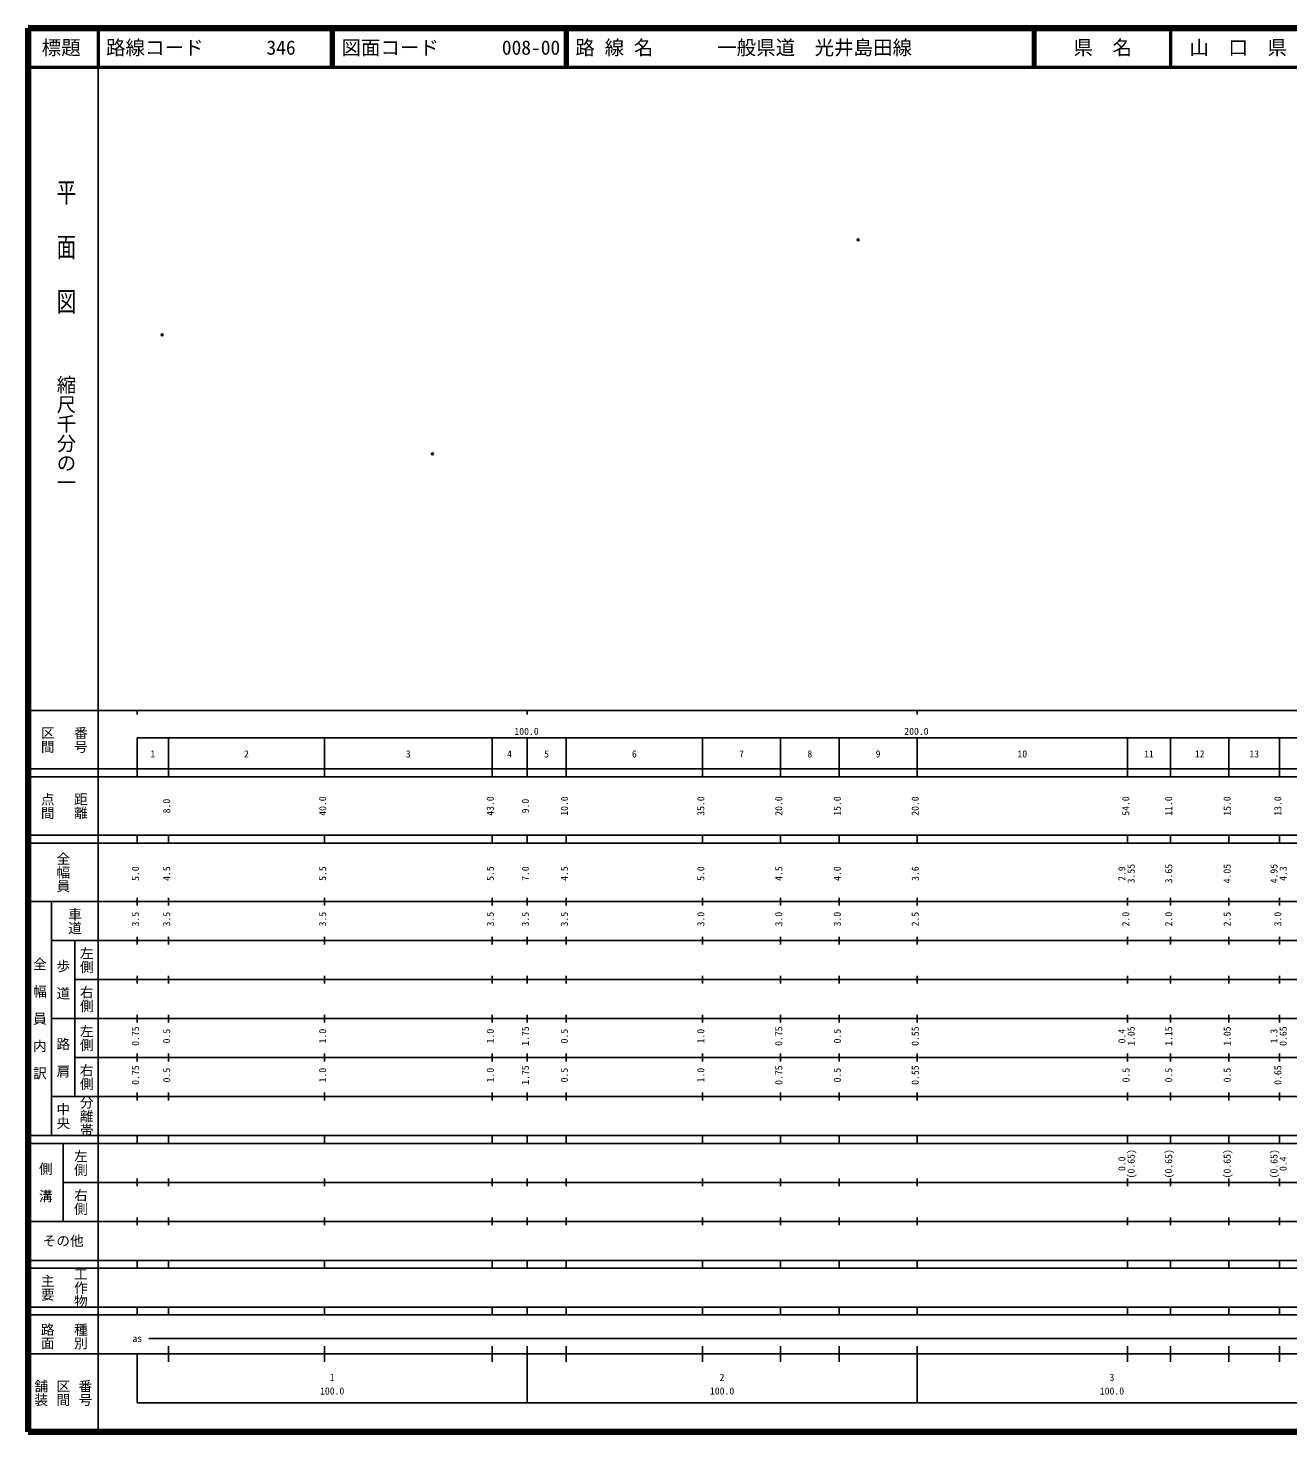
# Model space of a CAD drawing. Units: millimetres on the paper. Extents: x 40 to 680, y 20 to 380.
# Drawn here: x 40 to 363.1, y 20 to 380 of the extents above; entities that cross this region are included whole.
import ezdxf
from ezdxf.enums import TextEntityAlignment as Align

# ---------------------------------------------------------------- set-up
doc = ezdxf.new("R2010")
doc.units = ezdxf.units.MM
doc.header["$PDMODE"] = 32
doc.header["$PDSIZE"] = 0.5
doc.layers.add('M-OTRS', color=6, linetype='Continuous')
doc.layers.add('M-TTL-TXT', color=7, linetype='Continuous')
for name, color, linetype, lineweight in [('M-TTL', 2, 'Continuous', 140), ('M-TTL-BAND', 7, 'Continuous', 25), ('M-TTL-LINE', 7, 'Continuous', 50)]:
    doc.layers.add(name, color=color, linetype=linetype, lineweight=lineweight)
doc.styles.add('@ＭＳ ゴシック', font='')
doc.styles.add('ＭＳ ゴシック', font='')
doc.styles.get('@ＭＳ ゴシック').set_extended_font_data('@MS Gothic')
doc.styles.get('ＭＳ ゴシック').set_extended_font_data('MS Gothic')

msp = doc.modelspace()

# ---------------------------------------------------------------- linework, layer by layer
at = {"layer": 'M-OTRS'}
for p in [(252.93, 325.708), (74.365, 301.339), (143.702, 270.788)]:
    msp.add_point(p, dxfattribs=at)
at = {"layer": 'M-TTL'}
for p, q in [((40, 380), (40, 20)), ((680, 380), (40, 380)), ((40, 20), (680, 20))]:
    msp.add_line(p, q, dxfattribs=at)
at = {"layer": 'M-TTL-BAND'}
for p, q in [((58, 370), (58, 20)), ((40, 205), (579, 205)), ((68, 205), (68, 204)), ((168, 205), (168, 204)), ((268, 205), (268, 204)), ((68, 198), (579, 198)), ((68, 198), (68, 188)), ((76, 188), (76, 198)), ((116, 188), (116, 198)), ((159, 188), (159, 198)), ((168, 188), (168, 198)), ((178, 188), (178, 198)), ((213, 188), (213, 198)), ((233, 188), (233, 198)), ((248, 188), (248, 198)), ((268, 188), (268, 198)), ((322, 188), (322, 198)), ((333, 188), (333, 198)), ((348, 188), (348, 198)), ((361, 188), (361, 198)), ((40, 190), (579, 190)), ((40, 188), (579, 188)), ((40, 173), (579, 173)), ((68, 171), (68, 173)), ((76, 171), (76, 173)), ((116, 171), (116, 173)), ((159, 171), (159, 173)), ((168, 171), (168, 173)), ((178, 171), (178, 173)), ((213, 171), (213, 173)), ((233, 171), (233, 173)), ((248, 171), (248, 173)), ((268, 171), (268, 173)), ((322, 171), (322, 173)), ((333, 171), (333, 173)), ((348, 171), (348, 173)), ((361, 171), (361, 173)), ((40, 171), (579, 171)), ((40, 156), (579, 156)), ((46, 96), (46, 156)), ((68, 155), (68, 157)), ((76, 155), (76, 157)), ((116, 155), (116, 157)), ((159, 155), (159, 157)), ((168, 155), (168, 157)), ((178, 155), (178, 157)), ((213, 155), (213, 157)), ((233, 155), (233, 157)), ((248, 155), (248, 157)), ((268, 155), (268, 157)), ((322, 155), (322, 157)), ((333, 155), (333, 157)), ((348, 155), (348, 157)), ((361, 155), (361, 157)), ((46, 146), (579, 146)), ((52, 146), (52, 106)), ((68, 145), (68, 147)), ((76, 145), (76, 147)), ((116, 145), (116, 147)), ((159, 145), (159, 147)), ((168, 145), (168, 147)), ((178, 145), (178, 147)), ((213, 145), (213, 147)), ((233, 145), (233, 147)), ((248, 145), (248, 147)), ((268, 145), (268, 147)), ((322, 145), (322, 147)), ((333, 145), (333, 147)), ((348, 145), (348, 147)), ((361, 145), (361, 147)), ((68, 135), (68, 137)), ((76, 135), (76, 137)), ((116, 135), (116, 137)), ((159, 135), (159, 137)), ((168, 135), (168, 137)), ((178, 135), (178, 137)), ((213, 135), (213, 137)), ((233, 135), (233, 137)), ((248, 135), (248, 137)), ((268, 135), (268, 137)), ((322, 135), (322, 137)), ((333, 135), (333, 137)), ((348, 135), (348, 137)), ((361, 135), (361, 137)), ((52, 136), (579, 136)), ((46, 126), (579, 126)), ((68, 125), (68, 127)), ((76, 125), (76, 127)), ((116, 125), (116, 127)), ((159, 125), (159, 127)), ((168, 125), (168, 127)), ((178, 125), (178, 127)), ((213, 125), (213, 127)), ((233, 125), (233, 127)), ((248, 125), (248, 127)), ((268, 125), (268, 127)), ((322, 125), (322, 127)), ((333, 125), (333, 127)), ((348, 125), (348, 127)), ((361, 125), (361, 127)), ((52, 116), (579, 116)), ((68, 115), (68, 117)), ((76, 115), (76, 117)), ((116, 115), (116, 117)), ((159, 115), (159, 117)), ((168, 115), (168, 117)), ((178, 115), (178, 117)), ((213, 115), (213, 117)), ((233, 115), (233, 117)), ((248, 115), (248, 117)), ((268, 115), (268, 117)), ((322, 115), (322, 117)), ((333, 115), (333, 117)), ((348, 115), (348, 117)), ((361, 115), (361, 117)), ((46, 106), (579, 106)), ((68, 105), (68, 107)), ((76, 105), (76, 107)), ((116, 105), (116, 107)), ((159, 105), (159, 107)), ((168, 105), (168, 107)), ((178, 105), (178, 107)), ((213, 105), (213, 107)), ((233, 105), (233, 107)), ((248, 105), (248, 107)), ((268, 105), (268, 107)), ((322, 105), (322, 107)), ((333, 105), (333, 107)), ((348, 105), (348, 107)), ((361, 105), (361, 107)), ((40, 96), (579, 96)), ((40, 94), (579, 94)), ((49, 94), (49, 74)), ((68, 94), (68, 96)), ((76, 94), (76, 96)), ((116, 94), (116, 96)), ((159, 94), (159, 96)), ((168, 94), (168, 96)), ((178, 94), (178, 96)), ((213, 94), (213, 96)), ((233, 94), (233, 96)), ((248, 94), (248, 96)), ((268, 94), (268, 96)), ((322, 94), (322, 96)), ((333, 94), (333, 96)), ((348, 94), (348, 96)), ((361, 94), (361, 96)), ((49, 84), (579, 84)), ((68, 83), (68, 85)), ((76, 83), (76, 85)), ((116, 83), (116, 85)), ((159, 83), (159, 85)), ((168, 83), (168, 85)), ((178, 83), (178, 85)), ((213, 83), (213, 85)), ((233, 83), (233, 85)), ((248, 83), (248, 85)), ((268, 83), (268, 85)), ((322, 83), (322, 85)), ((333, 83), (333, 85)), ((348, 83), (348, 85)), ((361, 83), (361, 85)), ((40, 74), (579, 74)), ((68, 73), (68, 75)), ((76, 73), (76, 75)), ((116, 73), (116, 75)), ((159, 73), (159, 75)), ((168, 73), (168, 75)), ((178, 73), (178, 75)), ((213, 73), (213, 75)), ((233, 73), (233, 75)), ((248, 73), (248, 75)), ((268, 73), (268, 75)), ((322, 73), (322, 75)), ((333, 73), (333, 75)), ((348, 73), (348, 75)), ((361, 73), (361, 75)), ((40, 64), (579, 64)), ((40, 62), (579, 62)), ((68, 62), (68, 64)), ((76, 62), (76, 64)), ((116, 62), (116, 64)), ((159, 62), (159, 64)), ((168, 62), (168, 64)), ((178, 62), (178, 64)), ((213, 62), (213, 64)), ((233, 62), (233, 64)), ((248, 62), (248, 64)), ((268, 62), (268, 64)), ((322, 62), (322, 64)), ((333, 62), (333, 64)), ((348, 62), (348, 64)), ((361, 62), (361, 64)), ((40, 52), (579, 52)), ((68, 50), (68, 52)), ((76, 50), (76, 52)), ((116, 50), (116, 52)), ((159, 50), (159, 52)), ((168, 50), (168, 52)), ((178, 50), (178, 52)), ((213, 50), (213, 52)), ((233, 50), (233, 52)), ((248, 50), (248, 52)), ((268, 50), (268, 52)), ((322, 50), (322, 52)), ((333, 50), (333, 52)), ((348, 50), (348, 52)), ((361, 50), (361, 52)), ((40, 50), (579, 50)), ((71, 44), (467, 44)), ((40, 40), (579, 40)), ((68, 40), (68, 27.5)), ((76, 38), (76, 42)), ((116, 38), (116, 42)), ((159, 38), (159, 42)), ((168, 27.5), (168, 42)), ((178, 38), (178, 42)), ((213, 38), (213, 42)), ((233, 38), (233, 42)), ((248, 38), (248, 42)), ((268, 27.5), (268, 42)), ((322, 38), (322, 42)), ((333, 38), (333, 42)), ((348, 38), (348, 42)), ((361, 38), (361, 42)), ((68, 27.5), (579, 27.5))]:
    msp.add_line(p, q, dxfattribs=at)
at = {"layer": 'M-TTL-LINE'}
for p, q in [((58, 380), (58, 370)), ((117.75, 380), (117.75, 370)), ((118.25, 380), (118.25, 370)), ((177.75, 380), (177.75, 370)), ((178.25, 380), (178.25, 370)), ((297.75, 380), (297.75, 370)), ((298.25, 380), (298.25, 370)), ((333, 380), (333, 370)), ((40, 370), (680, 370))]:
    msp.add_line(p, q, dxfattribs=at)

# ---------------------------------------------------------------- texts
at = {"layer": 'M-TTL-BAND', "style": '@ＭＳ ゴシック', "width": 1.4}
msp.add_text('平  面  図', height=3.666, rotation=270, dxfattribs=at).set_placement((49.777, 306.475), align=Align.MIDDLE_RIGHT)
at = {"layer": 'M-TTL-BAND', "style": '@ＭＳ ゴシック'}
msp.add_text('縮尺千分の一', height=3.666, rotation=270, dxfattribs=at).set_placement((49.777, 261.03), align=Align.MIDDLE_RIGHT)
for s, p in [('区間', (45, 197.5)), ('番号', (53.5, 197.5)), ('点間', (45, 180.5)), ('距離', (53.5, 180.5)), ('全幅員', (49, 163.5)), ('車道', (52, 151)), ('左側', (55, 141)), ('全\u3000幅\u3000員\u3000内\u3000訳', (43, 126)), ('歩\u3000道', (49, 136)), ('右側', (55, 131)), ('左側', (55, 121)), ('路\u3000肩', (49, 116)), ('右側', (55, 111)), ('分離帯', (55, 101)), ('中央', (49, 101)), ('左側', (53.5, 89)), ('側\u3000溝', (44.5, 84)), ('右側', (53.5, 79)), ('工作物', (53.5, 57)), ('主要', (45, 57)), ('路面', (45, 44.5)), ('種別', (53.5, 44.5)), ('舗装', (43.333, 30)), ('区間', (49, 30)), ('番号', (54.667, 30))]:
    msp.add_text(s, height=2.566, rotation=270, dxfattribs=at).set_placement(p, align=Align.MIDDLE_CENTER)
at = {"layer": 'M-TTL-BAND', "style": 'ＭＳ ゴシック'}
for s, p in [('100.0', (167.844, 198.195)), ('200.0', (267.844, 198.195)), ('1', (72, 192.405)), ('2', (96, 192.405)), ('3', (137.5, 192.405)), ('4', (163.5, 192.405)), ('5', (173, 192.405)), ('6', (195.5, 192.405)), ('7', (223, 192.405)), ('8', (240.5, 192.405)), ('9', (258, 192.405)), ('10', (295, 192.405)), ('11', (327.5, 192.405)), ('12', (340.5, 192.405)), ('13', (354.5, 192.405)), ('as', (68, 42.5)), ('1', (118, 32.523)), ('2', (218, 32.523)), ('3', (318, 32.523)), ('100.0', (118, 29.033)), ('100.0', (218, 29.033)), ('100.0', (318, 29.033))]:
    msp.add_text(s, height=1.833, dxfattribs=at).set_placement(p, align=Align.BOTTOM_CENTER)
for s, p in [('8.0', (77, 180.5)), ('40.0', (117, 180.5)), ('43.0', (160, 180.5)), ('9.0', (169, 180.5)), ('10.0', (179, 180.5)), ('35.0', (214, 180.5)), ('20.0', (234, 180.5)), ('15.0', (249, 180.5)), ('20.0', (269, 180.5)), ('54.0', (323, 180.5)), ('11.0', (334, 180.5)), ('15.0', (349, 180.5)), ('13.0', (362, 180.5)), ('5.0', (69, 163.174)), ('4.5', (77, 163.174)), ('5.5', (117, 163.174)), ('5.5', (160, 163.174)), ('7.0', (169, 163.174)), ('4.5', (179, 163.174)), ('5.0', (214, 163.174)), ('4.5', (234, 163.174)), ('4.0', (249, 163.174)), ('3.6', (269, 163.174)), ('2.9', (322, 163.174)), ('3.55', (324.37, 163.174)), ('3.65', (334, 163.174)), ('4.05', (349, 163.174)), ('4.95', (361, 163.174)), ('4.3', (363.37, 163.174)), ('3.5', (69, 151.5)), ('3.5', (77, 151.5)), ('3.5', (117, 151.5)), ('3.5', (160, 151.5)), ('3.5', (169, 151.5)), ('3.5', (179, 151.5)), ('3.0', (214, 151.5)), ('3.0', (234, 151.5)), ('3.0', (249, 151.5)), ('2.5', (269, 151.5)), ('2.0', (323, 151.5)), ('2.0', (334, 151.5)), ('2.5', (349, 151.5)), ('3.0', (362, 151.5)), ('0.75', (69, 121.5)), ('0.5', (77, 121.5)), ('1.0', (117, 121.5)), ('1.0', (160, 121.5)), ('1.75', (169, 121.5)), ('0.5', (179, 121.5)), ('1.0', (214, 121.5)), ('0.75', (234, 121.5)), ('0.5', (249, 121.5)), ('0.55', (269, 121.5)), ('0.4', (322, 121.5)), ('1.05', (324.37, 121.5)), ('1.15', (334, 121.5)), ('1.05', (349, 121.5)), ('1.3', (361, 121.5)), ('0.65', (363.37, 121.5)), ('0.75', (69, 111.5)), ('0.5', (77, 111.5)), ('1.0', (117, 111.5)), ('1.0', (160, 111.5)), ('1.75', (169, 111.5)), ('0.5', (179, 111.5)), ('1.0', (214, 111.5)), ('0.75', (234, 111.5)), ('0.5', (249, 111.5)), ('0.55', (269, 111.5)), ('0.5', (323.063, 111.5)), ('0.5', (334, 111.5)), ('0.5', (349, 111.5)), ('0.65', (362, 111.5)), ('0.0', (322, 88.764)), ('(0.65)', (324.37, 88.764)), ('(0.65)', (334, 88.764)), ('(0.65)', (349, 88.764)), ('(0.65)', (361, 88.764)), ('0.4', (363.37, 88.764))]:
    msp.add_text(s, height=1.833, rotation=90, dxfattribs=at).set_placement(p, align=Align.BOTTOM_CENTER)
msp.add_text('その他', height=2.566, dxfattribs=at).set_placement((49, 69), align=Align.MIDDLE_CENTER)
at = {"layer": 'M-TTL-TXT', "style": 'ＭＳ ゴシック'}
for s, p in [('標題', (48.5, 375)), ('県\u3000名', (315.625, 375)), ('山\u3000口\u3000県', (350.375, 375))]:
    msp.add_text(s, height=3.666, dxfattribs=at).set_placement(p, align=Align.MIDDLE_CENTER)
for s, p in [('路線コード', (60, 375)), ('346', (101.142, 375)), ('図面コード', (120.38, 375)), ('008-00', (161.521, 375)), ('路 線 名', (180.38, 375)), ('一般県道\u3000光井島田線', (216.734, 375))]:
    msp.add_text(s, height=3.666, dxfattribs=at).set_placement(p, align=Align.MIDDLE_LEFT)

doc.saveas('drawing.dxf')
